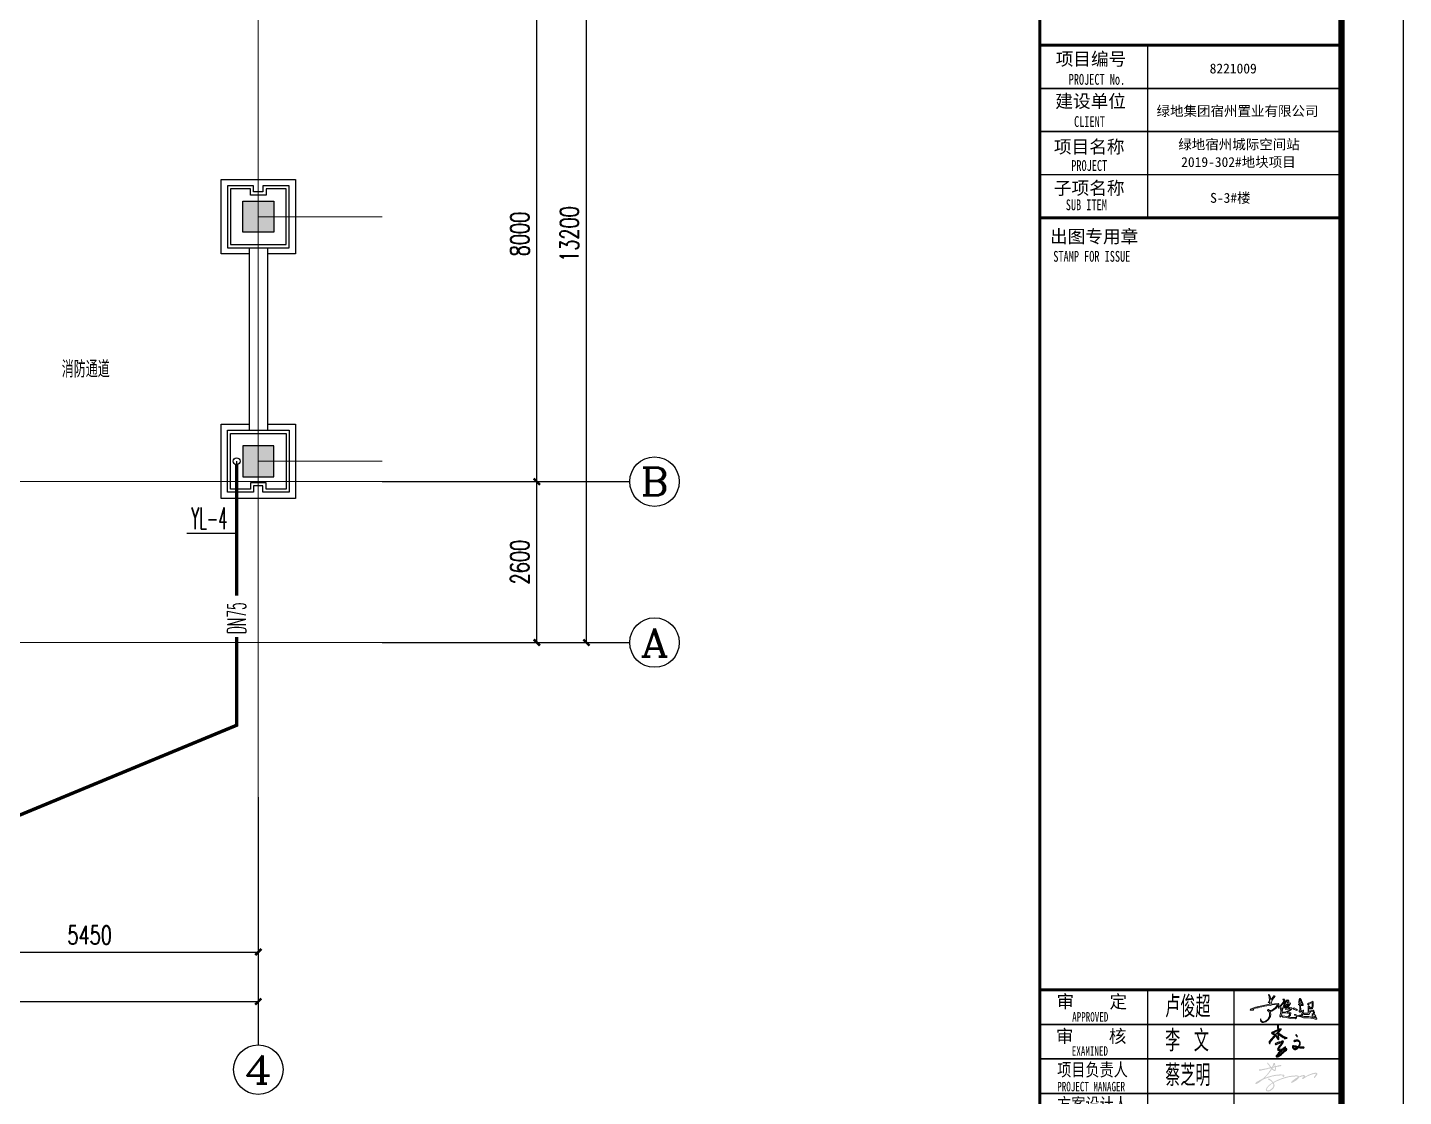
# Model space of a CAD drawing. Extents: x 1596975 to 1739683, y 860327 to 1295531.
# Drawn here: x 1681130 to 1703357, y 1138195 to 1155466 of the extents above; entities that cross this region are included whole.
import ezdxf
from ezdxf.enums import TextEntityAlignment as Align

# ---------------------------------------------------------------- set-up
doc = ezdxf.new("R2010")
doc.units = 0
doc.header["$LTSCALE"] = 1000
doc.header["$MEASUREMENT"] = 0
for name, pattern in [('ACAD_ISO10W100', [18.5, 12, -3, 0.5, -3]), ('DASH', [0.35, 0.25, -0.1]), ('DOTE', [2.42, 2, -0.2, 0.02, -0.2])]:
    doc.linetypes.add(name, pattern=pattern)
for name, color, linetype in [('0-看线', 253, 'Continuous'), ('AXIS', 3, 'Continuous'), ('AXIS_TEXT', 4, 'Continuous'), ('C-AXIS(轴号)', 3, 'Continuous'), ('C-AXIS-T(字)', 7, 'Continuous'), ('COLUMN', 9, 'Continuous'), ('DIM_雨水', 3, 'Continuous'), ('PIPE-雨水', 4, 'Y'), ('PUB_TEXT', 4, 'Continuous'), ('TEXT_雨水', 4, 'Continuous'), ('VPIPE-雨水', 4, 'Y'), ('图框', 140, 'Continuous'), ('图签文字', 147, 'Continuous'), ('外包石材', 30, 'Continuous'), ('电子签名-李文', 7, 'DASH'), ('立面线', 40, 'Continuous'), ('签名-水', 7, 'Continuous')]:
    doc.layers.add(name, color=color, linetype=linetype)
for name, color, linetype, lineweight in [('DOTE', 19, 'DOTE', 9), ('PUB_HATCH', 8, 'Continuous', 9), ('WALL', 9, 'Continuous', 40), ('ZC', 6, 'Continuous', 40), ('图签', 147, 'Continuous', 18), ('签名', 7, 'Continuous', 18)]:
    doc.layers.add(name, color=color, linetype=linetype, lineweight=lineweight)
doc.styles.add('_TCH_AXIS', font='COMPLEX', dxfattribs={"bigfont": 'GBCBIG'})
doc.styles.add('_TCH_DIM_T3', font='SIMPLEX', dxfattribs={"width": 0.705882, "bigfont": 'GBCBIG'})
doc.styles.add('_TWT_PIPEDN', font='SIMPLEX.shx', dxfattribs={"width": 0.6, "oblique": 10, "height": 3, "bigfont": 'HZTXT.shx'})
doc.styles.add('_TWT_SERIAL', font='simplex.shx', dxfattribs={"width": 0.6, "oblique": 10, "height": 3.5, "bigfont": 'aadri.shx'})
doc.styles.add('COMPLEX', font='COMPLEX')
doc.styles.get("Standard").update_dxf_attribs({"font": 'gbenor.shx', "bigfont": 'gbcbig.shx'})
doc.styles.add('宋体', font='', dxfattribs={"height": 50})
doc.styles.add('建筑图签-1', font='simhei.ttf', dxfattribs={"width": 0.7})
doc.styles.add('建筑图签-2', font='TXT.shx', dxfattribs={"width": 0.5, "bigfont": 'HZTXT.shx'})
doc.styles.get('宋体').set_extended_font_data('SimSun')
doc.linetypes.add('Y', pattern='A,2,-0.2,["Y",Standard,S=0.4,R=0,X=-0.1,Y=-0.115],-0.35', length=2.55)
doc.dimstyles.new('_TCH_ARCH&&100', dxfattribs={"dimtxt": 297.5, "dimasz": 100, "dimexe": 250, "dimexo": 300, "dimgap": 126.25, "dimtad": 1, "dimdec": 0, "dimzin": 0, "dimdsep": 46, "dimtxsty": '_TCH_DIM_T3', "dimblk": 'ARCHTICK', "dimcen": 0.09, "dimclrt": 7, "dimazin": 2, "dimtfac": 1, "dimtdec": 0, "dimtix": 1, "dimtmove": 2, "dimatfit": 3, "dimfxl": 0, "dimtolj": 1, "dimtzin": 0, "dimarcsym": 0})

# ---------------------------------------------------------------- blocks, each defined once
blk = doc.blocks.new('ljc')
at = {"linetype": 'Continuous'}
h = blk.add_hatch(color=0, dxfattribs=at)
h.paths.add_polyline_path([(2022.8, 1567.7), (2018.8, 1563.7), (2019.8, 1561.7), (2023.8, 1561.7), (2021.8, 1551.7), (1954.8, 1537.7), (1932.8, 1529.7), (1929.8, 1526.7), (1928.8, 1524.7), (1930.8, 1522.7), (1943.8, 1523.7), (1945.8, 1525.7), (1941.8, 1527.7), (1959.8, 1534.7), (1966.8, 1534.7), (1974.8, 1537.7), (1984.8, 1538.7), (1997.8, 1542.7), (2009.8, 1543.7), (2017.8, 1546.7), (2024.8, 1545.7), (2034.8, 1548.7), (2060.8, 1549.7), (2051.8, 1536.7), (2041.8, 1527.7), (2027.8, 1520.7), (2022.8, 1520.7), (2017.8, 1525.7), (2014.8, 1526.7), (2012.8, 1524.7), (2012.8, 1520.7), (2018.8, 1515.7), (2021.8, 1507.7), (2021.8, 1493.7), (2011.8, 1476.7), (1999.8, 1468.7), (1987.8, 1466.7), (1981.8, 1472.7), (1979.8, 1479.7), (1977.8, 1481.7), (1977.8, 1474.7), (1980.8, 1467.7), (1987.8, 1462.7), (1993.8, 1462.7), (2004.8, 1466.7), (2017.8, 1477.7), (2026.8, 1492.7), (2027.8, 1503.7), (2024.8, 1516.7), (2032.8, 1517.7), (2053.8, 1532.7), (2066.8, 1548.7), (2066.8, 1551.7), (2063.8, 1554.7), (2028.8, 1552.7), (2035.8, 1574.7), (2048.8, 1590.7), (2046.8, 1592.7), (2042.8, 1591.7), (2027.8, 1572.7), (2024.8, 1588.7), (2020.8, 1596.7), (2017.8, 1598.7), (2016.8, 1596.7), (2019.8, 1589.7)])
h.paths.add_polyline_path([(2080.8, 1521.7), (2080.8, 1527.7), (2074.8, 1540.7), (2092.8, 1561.7), (2096.8, 1571.7), (2093.8, 1576.7), (2086.8, 1575.7), (2088.8, 1571.7), (2091.8, 1571.7), (2090.8, 1566.7), (2079.8, 1550.7), (2065.8, 1536.7), (2064.8, 1534.7), (2066.8, 1532.7), (2072.8, 1534.7), (2076.8, 1522.7), (2076.8, 1512.7), (2071.8, 1495.7), (2071.8, 1491.7), (2073.8, 1489.7), (2077.8, 1493.7), (2082.8, 1509.7), (2098.8, 1509.7), (2118.8, 1506.7), (2118.8, 1499.7), (2115.8, 1495.7), (2107.8, 1492.7), (2086.8, 1495.7), (2083.8, 1491.7), (2086.8, 1488.7), (2102.8, 1487.7), (2121.8, 1482.7), (2139.8, 1483.7), (2147.8, 1481.7), (2151.8, 1485.7), (2151.8, 1490.7), (2147.8, 1487.7), (2124.8, 1487.7), (2113.8, 1489.7), (2123.8, 1498.7), (2125.8, 1508.7), (2120.8, 1511.7), (2118.8, 1510.7), (2107.8, 1513.7), (2123.8, 1522.7), (2131.8, 1531.7), (2129.8, 1534.7), (2120.8, 1535.7), (2114.8, 1532.7), (2108.8, 1532.7), (2122.8, 1554.7), (2120.8, 1558.7), (2113.8, 1556.7), (2115.8, 1563.7), (2114.8, 1568.7), (2110.8, 1572.7), (2104.8, 1571.7), (2092.8, 1553.7)])
h.paths.add_polyline_path([(2088.8, 1534.7), (2096.8, 1534.7), (2111.8, 1550.7), (2115.8, 1551.7), (2110.8, 1542.7), (2098.8, 1527.7), (2100.8, 1525.7), (2113.8, 1527.7), (2120.8, 1530.7), (2123.8, 1529.7), (2117.8, 1523.7), (2100.8, 1514.7), (2083.8, 1513.7), (2083.8, 1517.7)], flags=16)
h.paths.add_polyline_path([(2092.8, 1536.7), (2094.8, 1539.7), (2102.8, 1545.7), (2095.8, 1536.7)], flags=16)
h.paths.add_polyline_path([(2092.8, 1543.7), (2093.8, 1548.7), (2105.8, 1567.7), (2108.8, 1568.7), (2110.8, 1566.7), (2107.8, 1553.7), (2103.8, 1549.7)], flags=16)
h.paths.add_polyline_path([(2140.8, 1533.7), (2137.8, 1532.7), (2136.8, 1530.7), (2141.8, 1526.7), (2154.8, 1521.7), (2157.8, 1522.7), (2152.8, 1527.7)])
h.paths.add_polyline_path([(2174.8, 1521.7), (2172.8, 1523.7), (2171.8, 1545.7), (2182.8, 1544.7), (2184.8, 1546.7), (2182.8, 1556.7), (2177.8, 1565.7), (2176.8, 1560.7), (2179.8, 1555.7), (2180.8, 1549.7), (2174.8, 1549.7), (2169.8, 1553.7), (2168.8, 1573.7), (2170.8, 1573.7), (2174.8, 1568.7), (2175.8, 1570.7), (2169.8, 1578.7), (2166.8, 1578.7), (2164.8, 1576.7), (2163.8, 1561.7), (2165.8, 1552.7), (2162.8, 1552.7), (2161.8, 1550.7), (2166.8, 1546.7), (2168.8, 1536.7), (2168.8, 1523.7), (2165.8, 1520.7), (2164.8, 1516.7), (2167.8, 1512.7), (2169.8, 1512.7), (2172.8, 1516.7), (2179.8, 1516.7), (2177.8, 1501.7), (2174.8, 1499.7), (2166.8, 1498.7), (2174.8, 1495.7), (2179.8, 1496.7), (2182.8, 1499.7), (2183.8, 1510.7), (2186.8, 1520.7), (2184.8, 1522.7)])
h.paths.add_polyline_path([(2232.8, 1541.7), (2232.8, 1563.7), (2230.8, 1566.7), (2214.8, 1557.7), (2209.8, 1556.7), (2205.8, 1551.7), (2210.8, 1547.7), (2210.8, 1550.7), (2228.8, 1559.7), (2227.8, 1541.7), (2226.8, 1536.7), (2223.8, 1532.7), (2219.8, 1533.7), (2212.8, 1541.7), (2210.8, 1542.7), (2208.8, 1540.7), (2208.8, 1507.7), (2188.8, 1507.7), (2186.8, 1505.7), (2190.8, 1502.7), (2212.8, 1502.7), (2216.8, 1510.7), (2221.8, 1515.7), (2231.8, 1517.7), (2233.8, 1512.7), (2233.8, 1504.7), (2226.8, 1504.7), (2231.8, 1501.7), (2231.8, 1499.7), (2227.8, 1496.7), (2228.8, 1492.7), (2238.8, 1494.7), (2242.8, 1488.7), (2242.8, 1485.7), (2211.8, 1491.7), (2188.8, 1491.7), (2178.8, 1493.7), (2175.8, 1495.7), (2166.8, 1495.7), (2163.8, 1497.7), (2153.8, 1498.7), (2146.8, 1502.7), (2143.8, 1502.7), (2142.8, 1500.7), (2143.8, 1497.7), (2152.8, 1493.7), (2173.8, 1490.7), (2185.8, 1486.7), (2210.8, 1486.7), (2221.8, 1483.7), (2229.8, 1483.7), (2242.8, 1479.7), (2248.8, 1479.7), (2250.8, 1481.7), (2243.8, 1495.7), (2245.8, 1498.7), (2237.8, 1502.7), (2238.8, 1512.7), (2236.8, 1519.7), (2232.8, 1522.7), (2223.8, 1521.7), (2213.8, 1515.7), (2211.8, 1521.7), (2212.8, 1535.7), (2219.8, 1529.7), (2227.8, 1529.7), (2229.8, 1531.7)])
at = {"color": 0, "linetype": 'Continuous', "elevation": 16426272}
for points in [[(1929.8, 1526.7), (1928.8, 1524.7), (1930.8, 1522.7), (1943.8, 1523.7), (1945.8, 1525.7), (1941.8, 1527.7), (1959.8, 1534.7), (1966.8, 1534.7), (1974.8, 1537.7), (1984.8, 1538.7), (1997.8, 1542.7), (2009.8, 1543.7), (2017.8, 1546.7), (2024.8, 1545.7), (2034.8, 1548.7), (2060.8, 1549.7), (2051.8, 1536.7), (2041.8, 1527.7), (2027.8, 1520.7), (2022.8, 1520.7), (2017.8, 1525.7), (2014.8, 1526.7), (2012.8, 1524.7), (2012.8, 1520.7), (2018.8, 1515.7), (2021.8, 1507.7), (2021.8, 1493.7), (2011.8, 1476.7), (1999.8, 1468.7), (1987.8, 1466.7), (1981.8, 1472.7), (1979.8, 1479.7), (1977.8, 1481.7), (1977.8, 1474.7), (1980.8, 1467.7), (1987.8, 1462.7), (1993.8, 1462.7), (2004.8, 1466.7), (2017.8, 1477.7), (2026.8, 1492.7), (2027.8, 1503.7), (2024.8, 1516.7), (2032.8, 1517.7), (2053.8, 1532.7), (2066.8, 1548.7), (2066.8, 1551.7), (2063.8, 1554.7), (2028.8, 1552.7), (2035.8, 1574.7), (2048.8, 1590.7), (2046.8, 1592.7), (2042.8, 1591.7), (2027.8, 1572.7), (2024.8, 1588.7), (2020.8, 1596.7), (2017.8, 1598.7), (2016.8, 1596.7), (2019.8, 1589.7), (2022.8, 1567.7), (2018.8, 1563.7), (2019.8, 1561.7), (2023.8, 1561.7), (2021.8, 1551.7), (1954.8, 1537.7), (1932.8, 1529.7), (1929.8, 1526.7)], [(2015.8, 1560.7), (2014.8, 1559.7), (2016.8, 1559.7), (2015.8, 1560.7)], [(2016.8, 1561.7), (2015.8, 1560.7), (2018.8, 1560.7), (2016.8, 1561.7)], [(2065.8, 1536.7), (2064.8, 1534.7), (2066.8, 1532.7), (2072.8, 1534.7), (2076.8, 1522.7), (2076.8, 1512.7), (2071.8, 1495.7), (2071.8, 1491.7), (2073.8, 1489.7), (2077.8, 1493.7), (2082.8, 1509.7), (2098.8, 1509.7), (2118.8, 1506.7), (2118.8, 1499.7), (2115.8, 1495.7), (2107.8, 1492.7), (2086.8, 1495.7), (2083.8, 1491.7), (2086.8, 1488.7), (2102.8, 1487.7), (2121.8, 1482.7), (2139.8, 1483.7), (2147.8, 1481.7), (2151.8, 1485.7), (2151.8, 1490.7), (2147.8, 1487.7), (2124.8, 1487.7), (2113.8, 1489.7), (2123.8, 1498.7), (2125.8, 1508.7), (2120.8, 1511.7), (2118.8, 1510.7), (2107.8, 1513.7), (2123.8, 1522.7), (2131.8, 1531.7), (2129.8, 1534.7), (2120.8, 1535.7), (2114.8, 1532.7), (2108.8, 1532.7), (2122.8, 1554.7), (2120.8, 1558.7), (2113.8, 1556.7), (2115.8, 1563.7), (2114.8, 1568.7), (2110.8, 1572.7), (2104.8, 1571.7), (2092.8, 1553.7), (2080.8, 1521.7), (2080.8, 1527.7), (2074.8, 1540.7), (2092.8, 1561.7), (2096.8, 1571.7), (2093.8, 1576.7), (2086.8, 1575.7), (2088.8, 1571.7), (2091.8, 1571.7), (2090.8, 1566.7), (2079.8, 1550.7), (2065.8, 1536.7)], [(2083.8, 1513.7), (2083.8, 1517.7), (2088.8, 1534.7), (2096.8, 1534.7), (2111.8, 1550.7), (2115.8, 1551.7), (2110.8, 1542.7), (2098.8, 1527.7), (2100.8, 1525.7), (2113.8, 1527.7), (2120.8, 1530.7), (2123.8, 1529.7), (2117.8, 1523.7), (2100.8, 1514.7), (2083.8, 1513.7)], [(2092.8, 1543.7), (2093.8, 1548.7), (2105.8, 1567.7), (2108.8, 1568.7), (2110.8, 1566.7), (2107.8, 1553.7), (2103.8, 1549.7), (2092.8, 1543.7)], [(2092.8, 1536.7), (2094.8, 1539.7), (2102.8, 1545.7), (2095.8, 1536.7), (2092.8, 1536.7)], [(2137.8, 1532.7), (2136.8, 1530.7), (2141.8, 1526.7), (2154.8, 1521.7), (2157.8, 1522.7), (2152.8, 1527.7), (2140.8, 1533.7), (2137.8, 1532.7)], [(2143.8, 1502.7), (2142.8, 1500.7), (2143.8, 1497.7), (2152.8, 1493.7), (2173.8, 1490.7), (2185.8, 1486.7), (2210.8, 1486.7), (2221.8, 1483.7), (2229.8, 1483.7), (2242.8, 1479.7), (2248.8, 1479.7), (2250.8, 1481.7), (2243.8, 1495.7), (2245.8, 1498.7), (2237.8, 1502.7), (2238.8, 1512.7), (2236.8, 1519.7), (2232.8, 1522.7), (2223.8, 1521.7), (2213.8, 1515.7), (2211.8, 1521.7), (2212.8, 1535.7), (2219.8, 1529.7), (2227.8, 1529.7), (2229.8, 1531.7), (2232.8, 1541.7), (2232.8, 1563.7), (2230.8, 1566.7), (2214.8, 1557.7), (2209.8, 1556.7), (2205.8, 1551.7), (2210.8, 1547.7), (2210.8, 1550.7), (2228.8, 1559.7), (2227.8, 1541.7), (2226.8, 1536.7), (2223.8, 1532.7), (2219.8, 1533.7), (2212.8, 1541.7), (2210.8, 1542.7), (2208.8, 1540.7), (2208.8, 1507.7), (2188.8, 1507.7), (2186.8, 1505.7), (2190.8, 1502.7), (2212.8, 1502.7), (2216.8, 1510.7), (2221.8, 1515.7), (2231.8, 1517.7), (2233.8, 1512.7), (2233.8, 1504.7), (2226.8, 1504.7), (2231.8, 1501.7), (2231.8, 1499.7), (2227.8, 1496.7), (2228.8, 1492.7), (2238.8, 1494.7), (2242.8, 1488.7), (2242.8, 1485.7), (2211.8, 1491.7), (2188.8, 1491.7), (2178.8, 1493.7), (2175.8, 1495.7), (2166.8, 1495.7), (2163.8, 1497.7), (2153.8, 1498.7), (2146.8, 1502.7), (2143.8, 1502.7)], [(2162.8, 1552.7), (2161.8, 1550.7), (2166.8, 1546.7), (2168.8, 1536.7), (2168.8, 1523.7), (2165.8, 1520.7), (2164.8, 1516.7), (2167.8, 1512.7), (2169.8, 1512.7), (2172.8, 1516.7), (2179.8, 1516.7), (2177.8, 1501.7), (2174.8, 1499.7), (2166.8, 1498.7), (2174.8, 1495.7), (2179.8, 1496.7), (2182.8, 1499.7), (2183.8, 1510.7), (2186.8, 1520.7), (2184.8, 1522.7), (2174.8, 1521.7), (2172.8, 1523.7), (2171.8, 1545.7), (2182.8, 1544.7), (2184.8, 1546.7), (2182.8, 1556.7), (2177.8, 1565.7), (2176.8, 1560.7), (2179.8, 1555.7), (2180.8, 1549.7), (2174.8, 1549.7), (2169.8, 1553.7), (2168.8, 1573.7), (2170.8, 1573.7), (2174.8, 1568.7), (2175.8, 1570.7), (2169.8, 1578.7), (2166.8, 1578.7), (2164.8, 1576.7), (2163.8, 1561.7), (2165.8, 1552.7), (2162.8, 1552.7)], [(2176.8, 1568.7), (2175.8, 1569.7), (2174.8, 1566.7), (2176.8, 1564.7), (2176.8, 1568.7)]]:
    blk.add_lwpolyline(points, dxfattribs=at)
blk = doc.blocks.new('A$C44B256A7')
at = {"layer": '电子签名-李文'}
h = blk.add_hatch(color=0, dxfattribs=at)
h.dxf.hatch_style = 1
h.paths.add_polyline_path([(934, -1198), (941, -1210), (956, -1216), (968, -1207), (992, -1199), (1012, -1194), (1037, -1192), (1054, -1200), (1076, -1215), (1093, -1230), (1096, -1243), (1095, -1265), (1092, -1286), (1086, -1310), (1075, -1335), (1059, -1365), (1039, -1388), (1024, -1405), (1007, -1416), (991, -1423), (973, -1429), (958, -1429), (945, -1423), (936, -1414), (927, -1402), (919, -1391), (910, -1376), (910, -1366), (915, -1361), (935, -1366), (957, -1369), (977, -1373), (1002, -1377), (1020, -1380), (1055, -1386), (1075, -1389), (1102, -1393), (1140, -1392), (1169, -1396), (1199, -1396), (1222, -1404), (1226, -1395), (1230, -1384), (1221, -1380), (1202, -1379), (1168, -1378), (1110, -1373), (1073, -1371), (1046, -1369), (997, -1351), (972, -1349), (946, -1344), (925, -1342), (903, -1340), (893, -1348), (890, -1366), (894, -1381), (897, -1390), (916, -1418), (935, -1434), (951, -1442), (978, -1445), (993, -1442), (1013, -1435), (1029, -1424), (1042, -1415), (1055, -1395), (1073, -1371), (1079, -1362), (1095, -1333), (1111, -1306), (1111, -1281), (1114, -1251), (1116, -1233), (1101, -1208), (1084, -1194), (1069, -1182), (1055, -1176), (1037, -1171), (1016, -1172), (990, -1176), (970, -1183), (958, -1186), (940, -1186), (934, -1191)])
h.paths.add_polyline_path([(987, -1030), (1007, -1049), (1020, -1066), (1032, -1071), (1036, -1064), (1030, -1052), (1020, -1039), (1013, -1028), (1006, -1017), (992, -1016), (986, -1024)])
h.paths.add_polyline_path([(395, -1278), (403, -1295), (420, -1295), (516, -1261), (580, -1237), (606, -1225), (604, -1242), (569, -1289), (521, -1338), (502, -1370), (469, -1415), (459, -1437), (466, -1461), (473, -1463), (505, -1473), (561, -1464), (589, -1463), (635, -1455), (656, -1452), (683, -1449), (699, -1446), (687, -1462), (666, -1475), (650, -1485), (642, -1496), (607, -1527), (583, -1544), (580, -1546), (575, -1557), (545, -1583), (532, -1592), (516, -1602), (509, -1608), (462, -1636), (449, -1640), (446, -1634), (474, -1608), (494, -1591), (506, -1568), (523, -1548), (531, -1543), (553, -1516), (584, -1491), (603, -1465), (635, -1430), (668, -1402), (694, -1383), (693, -1366), (669, -1376), (650, -1395), (619, -1417), (594, -1442), (569, -1472), (533, -1499), (492, -1545), (460, -1590), (425, -1625), (417, -1648), (432, -1658), (463, -1657), (488, -1643), (516, -1628), (543, -1606), (571, -1586), (603, -1554), (635, -1533), (664, -1502), (690, -1485), (715, -1464), (726, -1446), (732, -1424), (710, -1420), (656, -1427), (590, -1434), (534, -1446), (510, -1444), (492, -1444), (486, -1428), (519, -1384), (565, -1324), (604, -1274), (630, -1231), (626, -1201), (589, -1206), (563, -1218), (528, -1229), (519, -1232), (499, -1236), (473, -1243), (448, -1253), (428, -1261), (405, -1271), (394, -1276)])
edge = h.paths.add_edge_path()
edge.add_line((470, -744), (463, -751))
edge.add_line((479, -744), (470, -744))
edge.add_line((486, -757), (479, -744))
edge.add_line((488, -983), (488, -948))
edge.add_line((505, -985), (488, -983))
edge.add_line((531, -998), (505, -985))
edge.add_line((559, -1019), (531, -998))
edge.add_line((586, -1042), (559, -1019))
edge.add_line((649, -1079), (586, -1042))
edge.add_line((698, -1095), (649, -1079))
edge.add_line((735, -1105), (698, -1095))
edge.add_line((727, -1120), (735, -1105))
edge.add_line((692, -1122), (727, -1120))
edge.add_line((655, -1122), (692, -1122))
edge.add_line((675, -1107), (655, -1122))
edge.add_line((627, -1093), (675, -1107))
edge.add_line((570, -1058), (627, -1093))
edge.add_line((495, -1007), (570, -1058))
edge.add_line((490, -1012), (495, -1007))
edge.add_line((495, -1144), (490, -1012))
edge.add_line((491, -1152), (495, -1144))
edge.add_line((471, -1149), (491, -1152))
edge.add_line((413, -1057), (471, -1149))
edge.add_line((371, -1021), (413, -1057))
edge.add_line((341, -1002), (371, -1021))
edge.add_line((314, -991), (341, -1002))
edge.add_line((286, -969), (314, -991))
edge.add_line((297, -954), (286, -969))
edge.add_line((497, -860), (487, -865))
edge.add_line((563, -849), (497, -860))
edge.add_line((565, -866), (563, -849))
edge.add_line((448, -990), (471, -966))
edge.add_line((239, -1246), (448, -990))
edge.add_line((247, -1268), (239, -1246))
edge.add_line((227, -1272), (247, -1268))
edge.add_line((213, -1252), (227, -1272))
edge.add_line((221, -1213), (213, -1252))
edge.add_line((366, -1049), (221, -1213))
edge.add_line((531, -873), (487, -920))
edge.add_line((523, -874), (531, -873))
edge.add_line((444, -905), (468, -895))
edge.add_line((350, -952), (444, -905))
edge.add_line((322, -977), (350, -952))
edge.add_line((376, -998), (322, -977))
edge.add_line((410, -1028), (376, -998))
edge.add_line((430, -1046), (410, -1028))
edge.add_line((458, -1093), (430, -1046))
edge.add_line((476, -1116), (458, -1093))
edge.add_line((463, -751), (470, -938))
h = blk.add_hatch(color=0, dxfattribs=at)
h.dxf.hatch_style = 1
h.paths.add_polyline_path([(470, -938), (397, -1017), (414, -1031), (448, -990), (471, -966), (476, -1116), (458, -1093), (430, -1046), (414, -1032), (401, -1047), (413, -1057), (471, -1149), (491, -1152), (495, -1144), (490, -1012), (495, -1007), (570, -1058), (627, -1093), (675, -1107), (655, -1122), (692, -1122), (727, -1120), (735, -1105), (698, -1095), (649, -1079), (586, -1042), (559, -1019), (531, -998), (505, -985), (488, -983), (488, -948), (565, -866), (563, -849), (497, -860), (487, -865), (486, -757), (479, -744), (470, -744), (463, -751)])
h.paths.add_polyline_path([(487, -888), (535, -869), (487, -920)], flags=16)
h = blk.add_hatch(color=0, dxfattribs=at)
h.dxf.hatch_style = 1
h.paths.add_polyline_path([(401, -1047), (383, -1031), (366, -1049), (221, -1213), (213, -1252), (227, -1272), (247, -1268), (239, -1246)])
h.paths.add_polyline_path([(414, -1032), (410, -1028), (397, -1017), (383, -1031), (401, -1047)])
h = blk.add_hatch(color=0, dxfattribs=at)
h.dxf.hatch_style = 1
h.paths.add_polyline_path([(322, -977), (350, -952), (444, -905), (468, -895), (468, -874), (297, -954), (286, -969), (314, -991), (341, -1002), (371, -1021), (383, -1031), (397, -1017), (376, -998)])
h = blk.add_hatch(color=0, dxfattribs=at)
h.dxf.hatch_style = 1
h.paths.add_polyline_path([(604, -1432), (594, -1442), (576, -1464), (589, -1463), (607, -1460), (636, -1429)])
h.paths.add_polyline_path([(1055, -1386), (1061, -1387), (1073, -1371), (1055, -1370), (1043, -1384)])
at = {"layer": '电子签名-李文', "color": 0}
for p, q in [((470, -744, 0), (463, -751, 0)), ((463, -751, 0), (470, -938, 0)), ((479, -744, 0), (470, -744, 0)), ((486, -757, 0), (479, -744, 0)), ((487, -865, 0), (486, -757, 0)), ((366, -1049, 0), (221, -1213, 0)), ((239, -1246, 0), (448, -990, 0)), ((297, -954, 0), (286, -969, 0)), ((286, -969, 0), (314, -991, 0)), ((468, -874, 0), (297, -954, 0)), ((314, -991, 0), (341, -1002, 0)), ((322, -977, 0), (350, -952, 0)), ((376, -998, 0), (322, -977, 0)), ((341, -1002, 0), (371, -1021, 0)), ((350, -952, 0), (444, -905, 0)), ((470, -938, 0), (366, -1049, 0)), ((371, -1021, 0), (413, -1057, 0)), ((410, -1028, 0), (376, -998, 0)), ((430, -1046, 0), (410, -1028, 0)), ((413, -1057, 0), (471, -1149, 0)), ((458, -1093, 0), (430, -1046, 0)), ((444, -905, 0), (468, -895, 0)), ((448, -990, 0), (471, -966, 0)), ((476, -1116, 0), (458, -1093, 0)), ((471, -966, 0), (476, -1116, 0)), ((471, -1149, 0), (491, -1152, 0)), ((497, -860, 0), (487, -865, 0)), ((531, -873, 0), (487, -920, 0)), ((487, -888, 0), (523, -874, 0)), ((487, -920, 0), (487, -888, 0)), ((488, -948, 0), (565, -866, 0)), ((488, -983, 0), (488, -948, 0)), ((505, -985, 0), (488, -983, 0)), ((490, -1012, 0), (495, -1007, 0)), ((495, -1144, 0), (490, -1012, 0)), ((491, -1152, 0), (495, -1144, 0)), ((495, -1007, 0), (570, -1058, 0)), ((563, -849, 0), (497, -860, 0)), ((531, -998, 0), (505, -985, 0)), ((523, -874, 0), (531, -873, 0)), ((559, -1019, 0), (531, -998, 0)), ((586, -1042, 0), (559, -1019, 0)), ((565, -866, 0), (563, -849, 0)), ((570, -1058, 0), (627, -1093, 0)), ((649, -1079, 0), (586, -1042, 0)), ((627, -1093, 0), (675, -1107, 0)), ((698, -1095, 0), (649, -1079, 0)), ((675, -1107, 0), (655, -1122, 0)), ((655, -1122, 0), (692, -1122, 0)), ((692, -1122, 0), (727, -1120, 0)), ((735, -1105, 0), (698, -1095, 0)), ((727, -1120, 0), (735, -1105, 0)), ((221, -1213, 0), (213, -1252, 0)), ((213, -1252, 0), (227, -1272, 0)), ((227, -1272, 0), (247, -1268, 0)), ((247, -1268, 0), (239, -1246, 0))]:
    blk.add_line(p, q, dxfattribs=at)
at = {"layer": '电子签名-李文', "color": 0, "elevation": 0}
for points in [[(934, -1198), (941, -1210), (956, -1216), (968, -1207), (992, -1199), (1012, -1194), (1037, -1192), (1054, -1200), (1076, -1215), (1093, -1230), (1096, -1243), (1095, -1265), (1092, -1286), (1086, -1310), (1075, -1335), (1059, -1365), (1039, -1388), (1024, -1405), (1007, -1416), (991, -1423), (973, -1429), (958, -1429), (945, -1423), (936, -1414), (927, -1402), (919, -1391), (910, -1376), (910, -1366), (915, -1361), (935, -1366), (957, -1369), (977, -1373), (1002, -1377), (1020, -1380), (1055, -1386), (1075, -1389), (1102, -1393), (1140, -1392), (1169, -1396), (1199, -1396), (1222, -1404), (1226, -1395), (1230, -1384), (1221, -1380), (1202, -1379), (1168, -1378), (1110, -1373), (1073, -1371), (1046, -1369), (997, -1351), (972, -1349), (946, -1344), (925, -1342), (903, -1340), (893, -1348), (890, -1366), (894, -1381), (897, -1390), (916, -1418), (935, -1434), (951, -1442), (978, -1445), (993, -1442), (1013, -1435), (1029, -1424), (1042, -1415), (1055, -1395), (1073, -1371), (1079, -1362), (1095, -1333), (1111, -1306), (1111, -1281), (1114, -1251), (1116, -1233), (1101, -1208), (1084, -1194), (1069, -1182), (1055, -1176), (1037, -1171), (1016, -1172), (990, -1176), (970, -1183), (958, -1186), (940, -1186), (934, -1191), (934, -1198)], [(987, -1030), (1007, -1049), (1020, -1066), (1032, -1071), (1036, -1064), (1030, -1052), (1020, -1039), (1013, -1028), (1006, -1017), (992, -1016), (986, -1024), (987, -1030)], [(395, -1278), (403, -1295), (420, -1295), (516, -1261), (580, -1237), (606, -1225), (604, -1242), (569, -1289), (521, -1338), (502, -1370), (469, -1415), (459, -1437), (466, -1461), (473, -1463), (505, -1473), (561, -1464), (589, -1463), (635, -1455), (656, -1452), (683, -1449), (699, -1446), (687, -1462), (666, -1475), (650, -1485), (642, -1496), (607, -1527), (583, -1544), (580, -1546), (575, -1557), (545, -1583), (532, -1592), (516, -1602), (509, -1608), (462, -1636), (449, -1640), (446, -1634), (474, -1608), (494, -1591), (506, -1568), (523, -1548), (531, -1543), (553, -1516), (584, -1491), (603, -1465), (635, -1430), (668, -1402), (694, -1383), (693, -1366), (669, -1376), (650, -1395), (619, -1417), (594, -1442), (569, -1472), (533, -1499), (492, -1545), (460, -1590), (425, -1625), (417, -1648), (432, -1658), (463, -1657), (488, -1643), (516, -1628), (543, -1606), (571, -1586), (603, -1554), (635, -1533), (664, -1502), (690, -1485), (715, -1464), (726, -1446), (732, -1424), (710, -1420), (656, -1427), (590, -1434), (534, -1446), (510, -1444), (492, -1444), (486, -1428), (519, -1384), (565, -1324), (604, -1274), (630, -1231), (626, -1201), (589, -1206), (563, -1218), (528, -1229), (519, -1232), (499, -1236), (473, -1243), (448, -1253), (428, -1261), (405, -1271), (394, -1276), (395, -1278)]]:
    blk.add_lwpolyline(points, dxfattribs=at)
blk = doc.blocks.new('A$C7ECA1BE4')
at = {"layer": '签名'}
h = blk.add_hatch(color=2, dxfattribs=at)
h.dxf.hatch_style = 1
h.paths.add_polyline_path([(-1105, 7957), (-1105, 7961), (-1100, 7966), (-1102, 7968), (-1096, 7973), (-1085, 7989), (-1078, 7964)], flags=16)
h.paths.add_polyline_path([(-1117, 7931), (-1117, 7935), (-1110, 7942), (-1103, 7942), (-1085, 7947), (-1075, 7947), (-1074, 7921), (-1077, 7911), (-1080, 7908), (-1088, 7907), (-1107, 7920)], flags=16)
h.paths.add_polyline_path([(-1209, 7581), (-1205, 7602), (-1199, 7607), (-1199, 7613), (-1194, 7616), (-1191, 7627), (-1187, 7628), (-1179, 7638), (-1173, 7641), (-1160, 7658), (-1153, 7659), (-1142, 7670), (-1134, 7674), (-1128, 7681), (-1117, 7684), (-1113, 7688), (-1110, 7688), (-1109, 7683), (-1105, 7678), (-1103, 7666), (-1100, 7660), (-1102, 7639), (-1123, 7609), (-1126, 7609), (-1142, 7592), (-1145, 7592), (-1165, 7578), (-1170, 7578), (-1176, 7574), (-1202, 7574)], flags=16)
h.paths.add_polyline_path([(-1223, 7588), (-1225, 7586), (-1220, 7573), (-1211, 7563), (-1197, 7559), (-1174, 7557), (-1172, 7560), (-1151, 7566), (-1141, 7571), (-1137, 7577), (-1130, 7580), (-1123, 7588), (-1120, 7586), (-1119, 7591), (-1103, 7605), (-1103, 7607), (-1098, 7613), (-1088, 7630), (-1084, 7651), (-1080, 7658), (-1085, 7665), (-1088, 7680), (-1091, 7683), (-1092, 7690), (-1096, 7694), (-1096, 7698), (-1092, 7698), (-1084, 7705), (-1073, 7709), (-1068, 7715), (-1063, 7715), (-1057, 7719), (-1042, 7723), (-1039, 7727), (-1035, 7727), (-1022, 7734), (-1017, 7734), (-1015, 7737), (-1009, 7738), (-1000, 7744), (-995, 7744), (-989, 7748), (-964, 7755), (-961, 7758), (-947, 7761), (-940, 7765), (-935, 7765), (-917, 7772), (-910, 7772), (-896, 7779), (-889, 7777), (-880, 7782), (-864, 7784), (-861, 7787), (-857, 7786), (-852, 7789), (-833, 7790), (-827, 7793), (-733, 7801), (-717, 7800), (-710, 7797), (-707, 7793), (-710, 7787), (-716, 7786), (-721, 7780), (-730, 7777), (-773, 7748), (-779, 7741), (-787, 7737), (-792, 7730), (-795, 7730), (-798, 7724), (-804, 7724), (-806, 7722), (-804, 7719), (-815, 7709), (-813, 7701), (-805, 7694), (-799, 7698), (-794, 7698), (-787, 7704), (-781, 7705), (-762, 7720), (-755, 7723), (-752, 7727), (-746, 7727), (-737, 7736), (-731, 7737), (-698, 7768), (-691, 7780), (-685, 7786), (-681, 7784), (-677, 7789), (-664, 7791), (-663, 7794), (-657, 7794), (-652, 7798), (-632, 7804), (-610, 7804), (-613, 7796), (-618, 7789), (-629, 7783), (-638, 7770), (-635, 7759), (-629, 7757), (-622, 7757), (-618, 7762), (-614, 7762), (-585, 7783), (-575, 7786), (-563, 7798), (-551, 7801), (-547, 7807), (-544, 7805), (-508, 7822), (-503, 7822), (-484, 7830), (-457, 7837), (-454, 7840), (-438, 7840), (-425, 7844), (-415, 7842), (-415, 7835), (-422, 7826), (-422, 7822), (-427, 7816), (-430, 7809), (-438, 7804), (-448, 7789), (-445, 7780), (-440, 7775), (-434, 7776), (-419, 7794), (-415, 7804), (-405, 7815), (-405, 7818), (-399, 7823), (-392, 7836), (-392, 7847), (-401, 7857), (-413, 7860), (-447, 7858), (-458, 7853), (-465, 7854), (-491, 7843), (-507, 7840), (-512, 7835), (-532, 7829), (-550, 7818), (-557, 7816), (-567, 7808), (-571, 7808), (-575, 7804), (-592, 7797), (-588, 7805), (-593, 7819), (-602, 7819), (-606, 7822), (-620, 7822), (-652, 7815), (-661, 7809), (-689, 7800), (-694, 7808), (-705, 7814), (-710, 7812), (-713, 7816), (-730, 7818), (-752, 7816), (-756, 7814), (-770, 7815), (-780, 7814), (-784, 7811), (-809, 7811), (-818, 7808), (-820, 7809), (-826, 7805), (-840, 7807), (-854, 7804), (-858, 7801), (-893, 7796), (-896, 7791), (-914, 7789), (-936, 7780), (-964, 7773), (-968, 7769), (-971, 7770), (-988, 7762), (-996, 7761), (-1022, 7748), (-1027, 7748), (-1036, 7741), (-1041, 7741), (-1046, 7737), (-1052, 7737), (-1067, 7727), (-1074, 7726), (-1081, 7719), (-1085, 7719), (-1088, 7715), (-1092, 7715), (-1106, 7706), (-1116, 7722), (-1133, 7738), (-1149, 7751), (-1156, 7754), (-1165, 7762), (-1187, 7762), (-1190, 7759), (-1180, 7748), (-1165, 7740), (-1160, 7740), (-1130, 7715), (-1120, 7702), (-1120, 7698), (-1131, 7692), (-1141, 7684), (-1146, 7683), (-1152, 7676), (-1159, 7673), (-1166, 7665), (-1173, 7662), (-1206, 7627), (-1218, 7606), (-1218, 7600), (-1222, 7596)])
h.paths.add_polyline_path([(-1392, 7694), (-1393, 7692), (-1393, 7685), (-1386, 7680), (-1371, 7681), (-1351, 7691), (-1349, 7695), (-1339, 7697), (-1332, 7704), (-1326, 7705), (-1321, 7712), (-1312, 7715), (-1310, 7720), (-1305, 7720), (-1278, 7744), (-1275, 7744), (-1271, 7750), (-1262, 7751), (-1250, 7759), (-1241, 7761), (-1227, 7768), (-1219, 7768), (-1215, 7772), (-1205, 7773), (-1201, 7777), (-1187, 7779), (-1177, 7784), (-1174, 7783), (-1172, 7786), (-1155, 7789), (-1123, 7800), (-1114, 7800), (-1057, 7812), (-1053, 7811), (-1032, 7815), (-1004, 7814), (-1000, 7816), (-964, 7816), (-942, 7812), (-944, 7807), (-951, 7801), (-953, 7794), (-949, 7789), (-942, 7789), (-929, 7801), (-923, 7816), (-928, 7825), (-942, 7830), (-957, 7832), (-965, 7829), (-971, 7832), (-1004, 7832), (-1018, 7829), (-1025, 7830), (-1032, 7828), (-1039, 7829), (-1045, 7826), (-1050, 7828), (-1074, 7825), (-1082, 7821), (-1088, 7822), (-1099, 7818), (-1117, 7816), (-1120, 7814), (-1121, 7815), (-1160, 7803), (-1173, 7801), (-1179, 7797), (-1191, 7796), (-1192, 7793), (-1238, 7777), (-1227, 7791), (-1187, 7832), (-1165, 7864), (-1156, 7872), (-1155, 7879), (-1149, 7882), (-1127, 7917), (-1116, 7906), (-1098, 7895), (-1091, 7888), (-1078, 7886), (-1070, 7893), (-1064, 7901), (-1066, 7904), (-1063, 7910), (-1060, 7932), (-1060, 7946), (-1063, 7949), (-1061, 7952), (-1053, 7954), (-1049, 7953), (-1045, 7956), (-1031, 7956), (-1027, 7959), (-1020, 7957), (-1013, 7961), (-985, 7964), (-975, 7971), (-975, 7981), (-981, 7987), (-990, 7987), (-1014, 7978), (-1024, 7980), (-1038, 7973), (-1066, 7967), (-1074, 7992), (-1077, 8016), (-1085, 8020), (-1095, 8019), (-1098, 8016), (-1103, 7998), (-1109, 7989), (-1110, 7982), (-1124, 7953), (-1128, 7954), (-1131, 7952), (-1138, 7954), (-1184, 8014), (-1192, 8021), (-1198, 8021), (-1202, 8019), (-1201, 8006), (-1177, 7981), (-1153, 7946), (-1162, 7945), (-1165, 7942), (-1184, 7939), (-1187, 7936), (-1194, 7936), (-1225, 7928), (-1229, 7929), (-1230, 7927), (-1259, 7924), (-1271, 7920), (-1283, 7920), (-1291, 7915), (-1300, 7915), (-1304, 7918), (-1307, 7915), (-1333, 7915), (-1336, 7913), (-1336, 7900), (-1330, 7893), (-1307, 7895), (-1301, 7892), (-1297, 7897), (-1280, 7903), (-1276, 7901), (-1261, 7907), (-1247, 7907), (-1243, 7910), (-1237, 7910), (-1234, 7913), (-1230, 7911), (-1208, 7918), (-1202, 7917), (-1191, 7920), (-1188, 7924), (-1176, 7924), (-1169, 7928), (-1163, 7927), (-1159, 7931), (-1141, 7932), (-1138, 7931), (-1138, 7927), (-1145, 7918), (-1146, 7913), (-1152, 7908), (-1156, 7897), (-1169, 7882), (-1177, 7867), (-1183, 7862), (-1202, 7836), (-1255, 7782), (-1276, 7764), (-1312, 7747), (-1322, 7740), (-1332, 7737), (-1337, 7731), (-1353, 7724), (-1364, 7715), (-1369, 7715), (-1382, 7701)])
at = {"layer": '图框'}
for points, const_width in [([(-4875, 0), (-4875, 40000)], 48.8), ([(-4875, 24460), (3, 24460)], 48.8), ([(-4875, 24460), (3, 24460)], 48.8), ([(-3132, 21673), (-3132, 24460)], 24.4), ([(-4875, 23763), (3, 23763)], 24.4), ([(-4875, 23066), (3, 23066)], 24.4), ([(-4875, 22370), (3, 22370)], 24.4), ([(3, 21673), (-4875, 21673)], 48.8), ([(3, 9199), (-4875, 9199)], 48.8), ([(-4875, 9199), (3, 9199)], 48.8), ([(-3133, 4739), (-3132, 9199)], 24.4), ([(-1739, 4739), (-1739, 9199)], 24.4), ([(-4875, 8641), (3, 8641)], 24.4), ([(-4875, 8084), (3, 8084)], 24.4), ([(-4875, 7526), (3, 7526)], 24.4)]:
    blk.add_lwpolyline(points, dxfattribs=dict(at, const_width=const_width))
at = {"layer": '签名', "color": 2, "xscale": 3.344999999870197, "yscale": 3.344999999870197, "zscale": 3.344999999870197}
blk.add_blockref('ljc', (-7928, 3777, -54945880), dxfattribs=at)
at = {"layer": '签名-水', "color": 0, "xscale": 0.5575, "yscale": 0.5575, "zscale": 0.5575}
blk.add_blockref('A$C44B256A7', (-1291, 9041, 0), dxfattribs=at)
at = {"layer": '图框', "style": '建筑图签-1', "width": 0.7}
for s, height, p in [('PROJECT No.', 174.22, (-4408, 23822, -1254)), ('CLIENT', 174.2, (-4321, 23140)), ('PROJECT', 174.2, (-4367, 22430)), ('SUB ITEM', 174.2, (-4455, 21795)), ('STAMP FOR ISSUE', 174.22, (-4657, 20963)), ('APPROVED ', 153.3, (-4352, 8686)), ('EXAMINED  ', 153.3, (-4358, 8135, -1254)), ('PROJECT MANAGER', 153.31, (-4593, 7560, -1254))]:
    blk.add_text(s, height=height, dxfattribs=at).set_placement(p)
at = {"layer": '图签', "color": 2, "style": '宋体'}
for s, height, p in [('8221009', 159.8, (-2131, 24005)), ('绿地集团宿州置业有限公司', 159.82, (-2989, 23318)), ('绿地宿州城际空间站', 159.8, (-2638, 22779)), ('2019-302#地块项目', 159.82, (-2591, 22494)), ('S-3#楼', 159.8, (-2123, 21915))]:
    blk.add_text(s, height=height, dxfattribs=at).set_placement(p)
at = {"layer": '图签文字', "color": 7, "style": '建筑图签-1'}
for s, p in [('项目编号', (-4618, 24134)), ('建设单位', (-4624, 23453)), ('项目名称', (-4647, 22716)), ('子项名称', (-4647, 22049)), ('出图专用章', (-4710, 21267)), ('审    定', (-4604, 8905)), ('审    核', (-4614, 8346))]:
    blk.add_text(s, height=209.1, dxfattribs=at).set_placement(p)
at = {"layer": '图签文字', "color": 1, "style": '建筑图签-2', "width": 0.7}
for s, p in [('卢俊超', (-2849, 8754)), ('李 文', (-2849, 8203)), ('蔡芝明', (-2849, 7645))]:
    blk.add_text(s, height=348.4, dxfattribs=at).set_placement(p)
at = {"layer": '图签文字', "color": 7, "style": '建筑图签-1', "width": 0.8}
for s, p in [('项目负责人', (-4594, 7805)), ('方案设计人', (-4594, 7246))]:
    blk.add_text(s, height=209.1, dxfattribs=at).set_placement(p)
blk = doc.blocks.new('_FZH')
blk.add_lwpolyline([(-0.5, -0.5), (0.5, -0.5), (0.5, 0.5), (-0.5, 0.5)], close=True)
at = {"layer": 'PUB_HATCH'}
blk.add_solid([(-0.5, -0.5), (0.5, -0.5), (-0.5, 0.5), (0.5, 0.5)], dxfattribs=at)
blk = doc.blocks.new('12412341231')
at = {"layer": 'COLUMN', "xscale": -500.0000000000009, "yscale": 500.0000000000008, "zscale": 500, "rotation": 180}
blk.add_blockref('_FZH', (18500, 7130), dxfattribs=at)
at = {"layer": 'COLUMN', "xscale": 500, "yscale": 500, "zscale": 500}
blk.add_blockref('_FZH', (18500, 3180), dxfattribs=at)
blk = doc.blocks.new('_ArchTick')
at = {"color": 0, "linetype": 'ByBlock', "const_width": 0.4}
blk.add_lwpolyline([(-0.5, -0.5), (0.5, 0.5)], dxfattribs=at)
blk = doc.blocks.new('*D40')
at = {"layer": 'AXIS', "color": 0, "lineweight": -2}
for p, q in [((1687158, 1158728), (1690408, 1158728)), ((1690158, 1145529), (1690158, 1158728)), ((1687158, 1145529), (1690408, 1145529))]:
    blk.add_line(p, q, dxfattribs=at)
at = {"layer": 'Defpoints', "color": 0}
for p in [(1686858, 1158728), (1690158, 1158728), (1686858, 1145529)]:
    blk.add_point(p, dxfattribs=at)
at = {"layer": 'AXIS', "color": 0, "lineweight": -2, "xscale": 100, "yscale": 100, "zscale": 100}
for p, rotation in [((1690158, 1158728), 90), ((1690158, 1145529), 270)]:
    blk.add_blockref('_ArchTick', p, dxfattribs=dict(at, rotation=rotation))
at = {"layer": 'AXIS', "color": 7, "insert": (1689883, 1152129), "char_height": 297.5, "attachment_point": 5, "rotation": 90, "style": '_TCH_DIM_T3'}
blk.add_mtext('\\A1;13200', dxfattribs=at)
blk = doc.blocks.new('*D42')
at = {"layer": 'AXIS', "color": 0, "lineweight": -2}
for p, q in [((1687158, 1156128), (1689608, 1156128)), ((1689358, 1148129), (1689358, 1156128)), ((1687158, 1148129), (1689608, 1148129))]:
    blk.add_line(p, q, dxfattribs=at)
at = {"layer": 'Defpoints', "color": 0}
for p in [(1686858, 1156128), (1689358, 1156128), (1686858, 1148129)]:
    blk.add_point(p, dxfattribs=at)
at = {"layer": 'AXIS', "color": 0, "lineweight": -2, "xscale": 100, "yscale": 100, "zscale": 100}
for p, rotation in [((1689358, 1156128), 90), ((1689358, 1148129), 270)]:
    blk.add_blockref('_ArchTick', p, dxfattribs=dict(at, rotation=rotation))
at = {"layer": 'AXIS', "color": 7, "insert": (1689083, 1152129), "char_height": 297.5, "attachment_point": 5, "rotation": 90, "style": '_TCH_DIM_T3'}
blk.add_mtext('\\A1;8000', dxfattribs=at)
blk = doc.blocks.new('*D43')
at = {"layer": 'AXIS', "color": 0, "lineweight": -2}
for p, q in [((1687158, 1148129), (1689608, 1148129)), ((1689358, 1145529), (1689358, 1148129)), ((1687158, 1145529), (1689608, 1145529))]:
    blk.add_line(p, q, dxfattribs=at)
at = {"layer": 'Defpoints', "color": 0}
for p in [(1686858, 1148129), (1689358, 1148129), (1686858, 1145529)]:
    blk.add_point(p, dxfattribs=at)
at = {"layer": 'AXIS', "color": 0, "lineweight": -2, "xscale": 100, "yscale": 100, "zscale": 100}
for p, rotation in [((1689358, 1148129), 90), ((1689358, 1145529), 270)]:
    blk.add_blockref('_ArchTick', p, dxfattribs=dict(at, rotation=rotation))
at = {"layer": 'AXIS', "color": 7, "insert": (1689083, 1146829), "char_height": 297.5, "attachment_point": 5, "rotation": 90, "style": '_TCH_DIM_T3'}
blk.add_mtext('\\A1;2600', dxfattribs=at)
blk = doc.blocks.new('*D48')
at = {"layer": 'AXIS', "color": 0, "lineweight": -2}
for p, q in [((1661158, 1142729), (1661158, 1139479)), ((1684858, 1142729), (1684858, 1139479)), ((1661158, 1139729), (1684858, 1139729))]:
    blk.add_line(p, q, dxfattribs=at)
at = {"layer": 'Defpoints', "color": 0}
for p in [(1661158, 1143029), (1684858, 1143029), (1684858, 1139729)]:
    blk.add_point(p, dxfattribs=at)
at = {"layer": 'AXIS', "color": 0, "lineweight": -2, "xscale": 100, "yscale": 100, "zscale": 100, "rotation": 180}
blk.add_blockref('_ArchTick', (1661158, 1139729), dxfattribs=at)
at = {"layer": 'AXIS', "color": 0, "lineweight": -2, "xscale": 100, "yscale": 100, "zscale": 100}
blk.add_blockref('_ArchTick', (1684858, 1139729), dxfattribs=at)
at = {"layer": 'AXIS', "color": 7, "insert": (1673008, 1140004), "char_height": 297.5, "attachment_point": 5, "style": '_TCH_DIM_T3'}
blk.add_mtext('\\A1;23700', dxfattribs=at)
blk = doc.blocks.new('*D49')
at = {"layer": 'AXIS', "color": 0, "lineweight": -2}
for p, q in [((1679408, 1142729), (1679408, 1140279)), ((1684858, 1142729), (1684858, 1140279)), ((1679408, 1140529), (1684858, 1140529))]:
    blk.add_line(p, q, dxfattribs=at)
at = {"layer": 'Defpoints', "color": 0}
for p in [(1679408, 1143029), (1684858, 1143029), (1684858, 1140529)]:
    blk.add_point(p, dxfattribs=at)
at = {"layer": 'AXIS', "color": 0, "lineweight": -2, "xscale": 100, "yscale": 100, "zscale": 100, "rotation": 180}
blk.add_blockref('_ArchTick', (1679408, 1140529), dxfattribs=at)
at = {"layer": 'AXIS', "color": 0, "lineweight": -2, "xscale": 100, "yscale": 100, "zscale": 100}
blk.add_blockref('_ArchTick', (1684858, 1140529), dxfattribs=at)
at = {"layer": 'AXIS', "color": 7, "insert": (1682133, 1140804), "char_height": 297.5, "attachment_point": 5, "style": '_TCH_DIM_T3'}
blk.add_mtext('\\A1;5450', dxfattribs=at)
blk = doc.blocks.new('_AXISO')
blk.add_circle((0, 0), 0.5)
at = {"layer": 'AXIS_TEXT', "style": 'COMPLEX', "width": 1.041667}
blk.add_attdef('A', text='', height=0.56, dxfattribs=at).set_placement((-0.25, -0.28), (0.25, -0.28), align=Align.FIT)

msp = doc.modelspace()

# ---------------------------------------------------------------- hatches: boundary and pattern name
at = {"layer": 'PIPE-雨水'}
for points in [[(1684508, 1144193.1), (1684535.5, 1144193.1), (1684535.5, 1144174.7)], [(1684508, 1144193.1), (1684518.5, 1144167.7), (1684535.5, 1144174.7)]]:
    msp.add_hatch(color=256, dxfattribs=at).paths.add_polyline_path(points)

# ---------------------------------------------------------------- linework, layer by layer
at = {"layer": '0-看线', "color": 8}
for points in [[(1684708, 1151908.4), (1684708, 1148958.8)], [(1685008, 1151908.4), (1685008, 1148958.8)]]:
    msp.add_lwpolyline(points, dxfattribs=at)
at = {"layer": 'C-AXIS(轴号)'}
for p, q in [((1686858, 1148128.8), (1690858, 1148128.8)), ((1686858, 1145528.8), (1690858, 1145528.8)), ((1684858, 1143028.8), (1684858, 1139028.8))]:
    msp.add_line(p, q, dxfattribs=at)
at = {"layer": 'DIM_雨水'}
for p, q in [((1684508, 1148458.8), (1684508, 1147289.9)), ((1684508, 1147289.9), (1683704.7, 1147289.9))]:
    msp.add_line(p, q, dxfattribs=at)
at = {"layer": 'DOTE', "linetype": 'ACAD_ISO10W100', "ltscale": 100}
for p, q in [((1684858, 1160728.4), (1684858, 1143028.8)), ((1684858, 1152408.4), (1686858, 1152408.4)), ((1684858, 1148458.8), (1686858, 1148458.8)), ((1659158, 1148128.8), (1686858, 1148128.8)), ((1659158, 1145528.8), (1686858, 1145528.8))]:
    msp.add_line(p, q, dxfattribs=at)
at = {"layer": 'PIPE-雨水', "const_width": 55}
for points in [[(1684508, 1148403.8), (1684508, 1146285.1)], [(1684508, 1145617.9), (1684508, 1144193.1)], [(1679652.6, 1142181.9), (1684508, 1144193.1)]]:
    msp.add_lwpolyline(points, dxfattribs=at)
at = {"layer": 'VPIPE-雨水'}
msp.add_circle((1684508, 1148458.8), 55, dxfattribs=at)
at = {"layer": '图框'}
msp.add_lwpolyline([(1643957.2, 1129718.7), (1703357.2, 1129718.7), (1703357.2, 1171718.7), (1643957.2, 1171718.7)], close=True, dxfattribs=at)
at = {"layer": '图框', "const_width": 100}
msp.add_lwpolyline([(1646457.2, 1130718.7), (1702357.2, 1130718.7), (1702357.2, 1170718.7), (1646457.2, 1170718.7)], close=True, dxfattribs=at)
at = {"layer": '外包石材', "color": 8}
for points in [[(1685358, 1151908.4), (1685358, 1152908.4), (1684933, 1152908.4), (1684933, 1152808.4), (1684783, 1152808.4), (1684783, 1152908.4), (1684358, 1152908.4), (1684358, 1151908.4)], [(1685308, 1151958.4), (1685308, 1152858.4), (1684983, 1152858.4), (1684983, 1152758.4), (1684733, 1152758.4), (1684733, 1152858.4), (1684408, 1152858.4), (1684408, 1151958.4)], [(1685358, 1148958.8), (1685358, 1147958.8), (1684933, 1147958.8), (1684933, 1148058.8), (1684783, 1148058.8), (1684783, 1147958.8), (1684358, 1147958.8), (1684358, 1148958.8)], [(1685308, 1148908.8), (1685308, 1148008.8), (1684983, 1148008.8), (1684983, 1148108.8), (1684733, 1148108.8), (1684733, 1148008.8), (1684408, 1148008.8), (1684408, 1148908.8)]]:
    msp.add_lwpolyline(points, close=True, dxfattribs=at)
at = {"layer": '立面线', "color": 8}
for points in [[(1684708, 1151808.4), (1684258, 1151808.4), (1684258, 1153008.4), (1685458, 1153008.4), (1685458, 1151808.4), (1685008, 1151808.4)], [(1685008, 1149058.8), (1685458, 1149058.8), (1685458, 1147858.8), (1684258, 1147858.8), (1684258, 1149058.8), (1684708, 1149058.8)]]:
    msp.add_lwpolyline(points, dxfattribs=at)

# ---------------------------------------------------------------- block references
at = {"layer": 'C-AXIS(轴号)'}
ref = msp.add_blockref('_AXISO', (1691258, 1148128.8), dxfattribs=dict(at, xscale=800, yscale=800, zscale=800))
ref.add_attrib('A', 'B', dxfattribs={"layer": 'C-AXIS-T(字)', "height": 452.5, "style": '_TCH_AXIS', "width": 1.235294}).set_placement((1691031.7, 1147902.6), (1691484.3, 1147902.6), align=Align.FIT)
ref = msp.add_blockref('_AXISO', (1691258, 1145528.8), dxfattribs=dict(at, xscale=800, yscale=800, zscale=800))
ref.add_attrib('A', 'A', dxfattribs={"layer": 'C-AXIS-T(字)', "height": 452.5, "style": '_TCH_AXIS', "width": 1.166667}).set_placement((1691031.7, 1145302.6), (1691484.3, 1145302.6), align=Align.FIT)
ref = msp.add_blockref('_AXISO', (1684858, 1138628.8), dxfattribs=dict(at, xscale=800, yscale=800, zscale=800))
ref.add_attrib('A', '4', dxfattribs={"layer": 'C-AXIS-T(字)', "height": 452.5, "style": '_TCH_AXIS', "width": 1.3125}).set_placement((1684631.7, 1138402.6), (1685084.3, 1138402.6), align=Align.FIT)
at = {"layer": 'WALL', "color": 8}
msp.add_blockref('12412341231', (1666358, 1145278.9), dxfattribs=at)
at = {"layer": 'ZC'}
msp.add_blockref('A$C7ECA1BE4', (1702357.2, 1130718.7), dxfattribs=at)

# ---------------------------------------------------------------- texts
at = {"layer": 'DIM_雨水', "color": 7, "style": '_TWT_SERIAL', "width": 0.48}
msp.add_text('YL-4', height=350, dxfattribs=at).set_placement((1683774.7, 1147359.9))
at = {"layer": 'PUB_TEXT', "color": 8}
msp.add_text('消防通道', height=270.07, dxfattribs=at).set_placement((1681681.3, 1149811.3))
at = {"layer": 'TEXT_雨水', "color": 0, "style": '_TWT_PIPEDN', "width": 0.48}
msp.add_text('DN75', height=300, rotation=90, dxfattribs=at).set_placement((1684658, 1145667.9))

# ---------------------------------------------------------------- dimensions: what is measured, and where the dimension line sits
at = {"layer": 'AXIS'}
for p1, p2, distance, picture, middle in [((1686858, 1145528.8), (1686858, 1158728.4), -3300, '*D40', (1689883, 1152128.6)), ((1686858, 1148128.8), (1686858, 1156128.4), -2500, '*D42', (1689083, 1152128.6)), ((1686858, 1145528.8), (1686858, 1148128.8), -2500, '*D43', (1689083, 1146828.8)), ((1661158, 1143028.8), (1684858, 1143028.8), -3300, '*D48', (1673008, 1140003.8)), ((1679408, 1143028.8), (1684858, 1143028.8), -2500, '*D49', (1682133, 1140803.8))]:
    dim = msp.add_aligned_dim(p1=p1, p2=p2, distance=distance, dimstyle='_TCH_ARCH&&100', dxfattribs=at)
    dim.commit()
    dim.dimension.update_dxf_attribs({"geometry": picture, "text_midpoint": middle})

doc.saveas('drawing.dxf')
